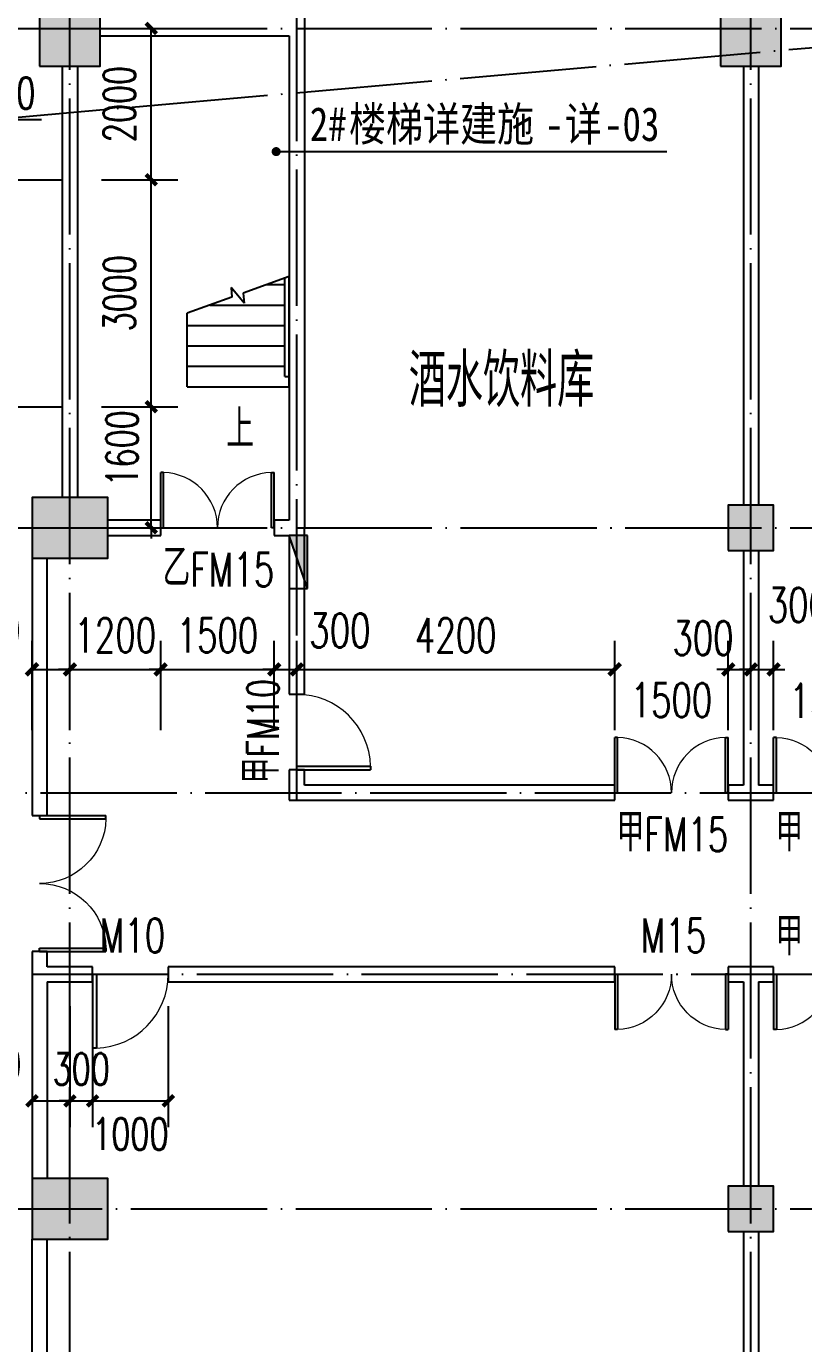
# Model space of a CAD drawing. Extents: x 246015 to 608740, y -108003 to 88400.
# Drawn here: x 324779 to 335051, y -4243 to 13166 of the extents above; entities that cross this region are included whole.
import ezdxf

# ---------------------------------------------------------------- set-up
doc = ezdxf.new("R2010")
doc.units = 0
doc.header["$LTSCALE"] = 3000
doc.header["$MEASUREMENT"] = 0
doc.header["$PDMODE"] = 1
doc.linetypes.add('DOTE', pattern=[2.42, 2, -0.2, 0.02, -0.2])
doc.layers.get('0').update_dxf_attribs({"linetype": 'CONTINUOUS'})
doc.layers.get('DEFPOINTS').update_dxf_attribs({"linetype": 'CONTINUOUS'})
for name, color, linetype in [('column', 9, 'CONTINUOUS'), ('DIM_ELEV', 3, 'CONTINUOUS'), ('DIM_LEAD', 3, 'CONTINUOUS'), ('DIM_SYMB', 3, 'CONTINUOUS'), ('dote', 1, 'DOTE'), ('PUB_DIM', 3, 'CONTINUOUS'), ('PUB_HATCH', 8, 'CONTINUOUS'), ('PUB_TEXT', 7, 'CONTINUOUS'), ('stair', 2, 'CONTINUOUS'), ('WALL', 9, 'CONTINUOUS'), ('WINDOW', 4, 'CONTINUOUS'), ('WINDOW_TEXT', 7, 'CONTINUOUS'), ('消火栓', 6, 'CONTINUOUS')]:
    doc.layers.add(name, color=color, linetype=linetype)
doc.styles.add('-黑体', font='simhei.ttf', dxfattribs={"width": 0.8})
doc.styles.add('_TCH_DIM', font='SIMPLEX', dxfattribs={"bigfont": 'GBCBIG'})
doc.styles.add('_TCH_WINDOW', font='SIMPLEX', dxfattribs={"bigfont": 'GBCBIG'})
doc.styles.add('DIM_FONT', font='simplex.shx', dxfattribs={"width": 0.7, "bigfont": 'hztxt.shx'})
doc.dimstyles.new('DIMN140', dxfattribs={"dimscale": 1.4, "dimtxt": 300, "dimasz": 100, "dimexe": 250, "dimexo": 300, "dimgap": 150, "dimtad": 1, "dimdec": 0, "dimzin": 0, "dimdsep": 46, "dimtxsty": 'DIM_FONT', "dimblk": 'ARCHTICK', "dimcen": 0.09, "dimclrt": 7, "dimazin": 2, "dimtfac": 1, "dimtdec": 0, "dimtix": 1, "dimtmove": 2, "dimatfit": 3, "dimfxl": 0, "dimtolj": 1, "dimtzin": 0, "dimarcsym": 0})
doc.dimstyles.new('DIMN150', dxfattribs={"dimscale": 1.5, "dimtxt": 300, "dimasz": 100, "dimexe": 250, "dimexo": 300, "dimgap": 150, "dimtad": 1, "dimdec": 0, "dimzin": 0, "dimdsep": 46, "dimtxsty": 'DIM_FONT', "dimblk": 'ARCHTICK', "dimcen": 0.09, "dimclrt": 7, "dimazin": 2, "dimtfac": 1, "dimtdec": 0, "dimtix": 1, "dimtmove": 2, "dimatfit": 3, "dimfxl": 0, "dimtolj": 1, "dimtzin": 0, "dimarcsym": 0})

# ---------------------------------------------------------------- blocks, each defined once
blk = doc.blocks.new('1-1')
at = {"layer": 'dote', "ltscale": 0.3}
blk.add_line((-1773, 0, 0), (74978.6, 0, 0), dxfattribs=at)
blk = doc.blocks.new('_ARCHTICK')
at = {"color": 0, "linetype": 'ByBlock', "const_width": 0.4}
blk.add_lwpolyline([(-0.5, -0.5), (0.5, 0.5)], dxfattribs=at)
blk = doc.blocks.new('*D321')
at = {"layer": 'DEFPOINTS', "color": 0}
for p in [(324854, 639), (325354, 639), (325354, -1034)]:
    blk.add_point(p, dxfattribs=at)
at = {"layer": 'PUB_DIM', "color": 0, "lineweight": -2}
for p, q in [((324854, 219), (324854, -1384)), ((325354, 219), (325354, -1384)), ((324854, -1034), (325354, -1034))]:
    blk.add_line(p, q, dxfattribs=at)
at = {"layer": 'PUB_DIM', "color": 0, "lineweight": -2, "xscale": 140, "yscale": 140, "zscale": 140, "rotation": 180}
blk.add_blockref('_ARCHTICK', (324854, -1034), dxfattribs=at)
at = {"layer": 'PUB_DIM', "color": 0, "lineweight": -2, "xscale": 140, "yscale": 140, "zscale": 140}
blk.add_blockref('_ARCHTICK', (325354, -1034), dxfattribs=at)
at = {"layer": 'PUB_DIM', "color": 7, "insert": (324336, -551), "char_height": 420, "attachment_point": 5, "style": 'DIM_FONT'}
blk.add_mtext('\\A1;500', dxfattribs=at)
blk = doc.blocks.new('*D322')
at = {"layer": 'DEFPOINTS', "color": 0}
for p in [(325354, 639), (325654, 639), (325654, -1034)]:
    blk.add_point(p, dxfattribs=at)
at = {"layer": 'PUB_DIM', "color": 0, "lineweight": -2}
for p, q in [((325354, 219), (325354, -1384)), ((325654, 219), (325654, -1384)), ((325354, -1034), (325214, -1034)), ((325354, -1034), (325654, -1034)), ((325654, -1034), (325794, -1034))]:
    blk.add_line(p, q, dxfattribs=at)
at = {"layer": 'PUB_DIM', "color": 0, "lineweight": -2, "xscale": 140, "yscale": 140, "zscale": 140}
blk.add_blockref('_ARCHTICK', (325354, -1034), dxfattribs=at)
at = {"layer": 'PUB_DIM', "color": 0, "lineweight": -2, "xscale": 140, "yscale": 140, "zscale": 140, "rotation": 180}
blk.add_blockref('_ARCHTICK', (325654, -1034), dxfattribs=at)
at = {"layer": 'PUB_DIM', "color": 7, "insert": (325504, -614), "char_height": 420, "attachment_point": 5, "style": 'DIM_FONT'}
blk.add_mtext('\\A1;300', dxfattribs=at)
blk = doc.blocks.new('*D323')
at = {"layer": 'DEFPOINTS', "color": 0}
for p in [(325654, 639), (326654, 639), (326654, -1034)]:
    blk.add_point(p, dxfattribs=at)
at = {"layer": 'PUB_DIM', "color": 0, "lineweight": -2}
for p, q in [((325654, 219), (325654, -1384)), ((326654, 219), (326654, -1384)), ((325654, -1034), (326654, -1034))]:
    blk.add_line(p, q, dxfattribs=at)
at = {"layer": 'PUB_DIM', "color": 0, "lineweight": -2, "xscale": 140, "yscale": 140, "zscale": 140, "rotation": 180}
blk.add_blockref('_ARCHTICK', (325654, -1034), dxfattribs=at)
at = {"layer": 'PUB_DIM', "color": 0, "lineweight": -2, "xscale": 140, "yscale": 140, "zscale": 140}
blk.add_blockref('_ARCHTICK', (326654, -1034), dxfattribs=at)
at = {"layer": 'PUB_DIM', "color": 7, "insert": (326154, -1472), "char_height": 420, "attachment_point": 5, "style": 'DIM_FONT'}
blk.add_mtext('\\A1;1000', dxfattribs=at)
blk = doc.blocks.new('*D467')
at = {"layer": 'DEFPOINTS', "color": 0}
for p in [(325354, 8139), (326429, 8139), (325354, 6539)]:
    blk.add_point(p, dxfattribs=at)
at = {"layer": 'PUB_DIM', "color": 0, "lineweight": -2}
for p, q in [((326429, 8139), (326429, 8279)), ((325774, 8139), (326779, 8139)), ((326429, 6539), (326429, 8139)), ((325774, 6539), (326779, 6539)), ((326429, 6539), (326429, 6399))]:
    blk.add_line(p, q, dxfattribs=at)
at = {"layer": 'PUB_DIM', "color": 0, "lineweight": -2, "xscale": 140, "yscale": 140, "zscale": 140}
for p, rotation in [((326429, 8139), 270), ((326429, 6539), 90)]:
    blk.add_blockref('_ARCHTICK', p, dxfattribs=dict(at, rotation=rotation))
at = {"layer": 'PUB_DIM', "color": 7, "insert": (326044, 7588), "char_height": 420, "attachment_point": 5, "rotation": 90, "style": 'DIM_FONT'}
blk.add_mtext('\\A1;1600', dxfattribs=at)
blk = doc.blocks.new('*D468')
at = {"layer": 'DEFPOINTS', "color": 0}
for p in [(325354, 11139), (326429, 11139), (325354, 8139)]:
    blk.add_point(p, dxfattribs=at)
at = {"layer": 'PUB_DIM', "color": 0, "lineweight": -2}
for p, q in [((325774, 11139), (326779, 11139)), ((326429, 8139), (326429, 11139)), ((325774, 8139), (326779, 8139))]:
    blk.add_line(p, q, dxfattribs=at)
at = {"layer": 'PUB_DIM', "color": 0, "lineweight": -2, "xscale": 140, "yscale": 140, "zscale": 140}
for p, rotation in [((326429, 11139), 90), ((326429, 8139), 270)]:
    blk.add_blockref('_ARCHTICK', p, dxfattribs=dict(at, rotation=rotation))
at = {"layer": 'PUB_DIM', "color": 7, "insert": (326009, 9639), "char_height": 420, "attachment_point": 5, "rotation": 90, "style": 'DIM_FONT'}
blk.add_mtext('\\A1;3000', dxfattribs=at)
blk = doc.blocks.new('*D469')
at = {"layer": 'DEFPOINTS', "color": 0}
for p in [(325354, 13139), (326429, 13139), (325354, 11139)]:
    blk.add_point(p, dxfattribs=at)
at = {"layer": 'PUB_DIM', "color": 0, "lineweight": -2}
for p, q in [((325774, 13139), (326779, 13139)), ((326429, 11139), (326429, 13139)), ((325774, 11139), (326779, 11139))]:
    blk.add_line(p, q, dxfattribs=at)
at = {"layer": 'PUB_DIM', "color": 0, "lineweight": -2, "xscale": 140, "yscale": 140, "zscale": 140}
for p, rotation in [((326429, 13139), 90), ((326429, 11139), 270)]:
    blk.add_blockref('_ARCHTICK', p, dxfattribs=dict(at, rotation=rotation))
at = {"layer": 'PUB_DIM', "color": 7, "insert": (326009, 12139), "char_height": 420, "attachment_point": 5, "rotation": 90, "style": 'DIM_FONT'}
blk.add_mtext('\\A1;2000', dxfattribs=at)
blk = doc.blocks.new('*D836')
at = {"layer": 'DEFPOINTS', "color": 0}
for p in [(336154, 4668), (334654, 3414), (336154, 3414)]:
    blk.add_point(p, dxfattribs=at)
at = {"layer": 'PUB_DIM', "color": 0, "lineweight": -2}
for p, q in [((334654, 3864), (334654, 5043)), ((336154, 3864), (336154, 5043))]:
    blk.add_line(p, q, dxfattribs=at)
at = {"layer": 'PUB_DIM', "color": 0, "lineweight": -2, "xscale": 150, "yscale": 150, "zscale": 150, "rotation": 180}
blk.add_blockref('_ARCHTICK', (334654, 4668), dxfattribs=at)
at = {"layer": 'PUB_DIM', "color": 0, "lineweight": -2, "xscale": 150, "yscale": 150, "zscale": 150}
blk.add_blockref('_ARCHTICK', (336154, 4668), dxfattribs=at)
at = {"layer": 'PUB_DIM', "color": 7, "insert": (335404, 4253), "char_height": 450, "attachment_point": 5, "style": 'DIM_FONT'}
blk.add_mtext('\\A1;1500', dxfattribs=at)
blk = doc.blocks.new('*D837')
at = {"layer": 'DEFPOINTS', "color": 0}
for p in [(334654, 4668), (334354, 3414), (334654, 3414)]:
    blk.add_point(p, dxfattribs=at)
at = {"layer": 'PUB_DIM', "color": 0, "lineweight": -2}
for p, q in [((334354, 3864), (334354, 5043)), ((334654, 3864), (334654, 5043)), ((334354, 4668), (334204, 4668)), ((334354, 4668), (334654, 4668)), ((334654, 4668), (334804, 4668))]:
    blk.add_line(p, q, dxfattribs=at)
at = {"layer": 'PUB_DIM', "color": 0, "lineweight": -2, "xscale": 150, "yscale": 150, "zscale": 150}
blk.add_blockref('_ARCHTICK', (334354, 4668), dxfattribs=at)
at = {"layer": 'PUB_DIM', "color": 0, "lineweight": -2, "xscale": 150, "yscale": 150, "zscale": 150, "rotation": 180}
blk.add_blockref('_ARCHTICK', (334654, 4668), dxfattribs=at)
at = {"layer": 'PUB_DIM', "color": 7, "insert": (334981, 5519), "char_height": 450, "attachment_point": 5, "style": 'DIM_FONT'}
blk.add_mtext('\\A1;300', dxfattribs=at)
blk = doc.blocks.new('*D838')
at = {"layer": 'DEFPOINTS', "color": 0}
for p in [(334354, 4668), (334054, 3414), (334354, 3414)]:
    blk.add_point(p, dxfattribs=at)
at = {"layer": 'PUB_DIM', "color": 0, "lineweight": -2}
for p, q in [((334054, 3864), (334054, 5043)), ((334354, 3864), (334354, 5043)), ((334054, 4668), (333904, 4668)), ((334054, 4668), (334354, 4668)), ((334354, 4668), (334504, 4668))]:
    blk.add_line(p, q, dxfattribs=at)
at = {"layer": 'PUB_DIM', "color": 0, "lineweight": -2, "xscale": 150, "yscale": 150, "zscale": 150}
blk.add_blockref('_ARCHTICK', (334054, 4668), dxfattribs=at)
at = {"layer": 'PUB_DIM', "color": 0, "lineweight": -2, "xscale": 150, "yscale": 150, "zscale": 150, "rotation": 180}
blk.add_blockref('_ARCHTICK', (334354, 4668), dxfattribs=at)
at = {"layer": 'PUB_DIM', "color": 7, "insert": (333720, 5080), "char_height": 450, "attachment_point": 5, "style": 'DIM_FONT'}
blk.add_mtext('\\A1;300', dxfattribs=at)
blk = doc.blocks.new('*D839')
at = {"layer": 'DEFPOINTS', "color": 0}
for p in [(334054, 4668), (332554, 3414), (334054, 3414)]:
    blk.add_point(p, dxfattribs=at)
at = {"layer": 'PUB_DIM', "color": 0, "lineweight": -2}
for p, q in [((332554, 3864), (332554, 5043)), ((334054, 3864), (334054, 5043))]:
    blk.add_line(p, q, dxfattribs=at)
at = {"layer": 'PUB_DIM', "color": 0, "lineweight": -2, "xscale": 150, "yscale": 150, "zscale": 150, "rotation": 180}
blk.add_blockref('_ARCHTICK', (332554, 4668), dxfattribs=at)
at = {"layer": 'PUB_DIM', "color": 0, "lineweight": -2, "xscale": 150, "yscale": 150, "zscale": 150}
blk.add_blockref('_ARCHTICK', (334054, 4668), dxfattribs=at)
at = {"layer": 'PUB_DIM', "color": 7, "insert": (333304, 4262), "char_height": 450, "attachment_point": 5, "style": 'DIM_FONT'}
blk.add_mtext('\\A1;1500', dxfattribs=at)
blk = doc.blocks.new('*D840')
at = {"layer": 'DEFPOINTS', "color": 0}
for p in [(332554, 4668), (328354, 3414), (332554, 3414)]:
    blk.add_point(p, dxfattribs=at)
at = {"layer": 'PUB_DIM', "color": 0, "lineweight": -2}
for p, q in [((328354, 3864), (328354, 5043)), ((332554, 3864), (332554, 5043)), ((328354, 4668), (332554, 4668))]:
    blk.add_line(p, q, dxfattribs=at)
at = {"layer": 'PUB_DIM', "color": 0, "lineweight": -2, "xscale": 150, "yscale": 150, "zscale": 150, "rotation": 180}
blk.add_blockref('_ARCHTICK', (328354, 4668), dxfattribs=at)
at = {"layer": 'PUB_DIM', "color": 0, "lineweight": -2, "xscale": 150, "yscale": 150, "zscale": 150}
blk.add_blockref('_ARCHTICK', (332554, 4668), dxfattribs=at)
at = {"layer": 'PUB_DIM', "color": 7, "insert": (330454, 5118), "char_height": 450, "attachment_point": 5, "style": 'DIM_FONT'}
blk.add_mtext('\\A1;4200', dxfattribs=at)
blk = doc.blocks.new('*D841')
at = {"layer": 'DEFPOINTS', "color": 0}
for p in [(328354, 4668), (328054, 3414), (328354, 3414)]:
    blk.add_point(p, dxfattribs=at)
at = {"layer": 'PUB_DIM', "color": 0, "lineweight": -2}
for p, q in [((328054, 3864), (328054, 5043)), ((328354, 3864), (328354, 5043)), ((328054, 4668), (327904, 4668)), ((328054, 4668), (328354, 4668)), ((328354, 4668), (328504, 4668))]:
    blk.add_line(p, q, dxfattribs=at)
at = {"layer": 'PUB_DIM', "color": 0, "lineweight": -2, "xscale": 150, "yscale": 150, "zscale": 150}
blk.add_blockref('_ARCHTICK', (328054, 4668), dxfattribs=at)
at = {"layer": 'PUB_DIM', "color": 0, "lineweight": -2, "xscale": 150, "yscale": 150, "zscale": 150, "rotation": 180}
blk.add_blockref('_ARCHTICK', (328354, 4668), dxfattribs=at)
at = {"layer": 'PUB_DIM', "color": 7, "insert": (328922, 5182), "char_height": 450, "attachment_point": 5, "style": 'DIM_FONT'}
blk.add_mtext('\\A1;300', dxfattribs=at)
blk = doc.blocks.new('*D842')
at = {"layer": 'DEFPOINTS', "color": 0}
for p in [(328054, 4668), (326554, 3414), (328054, 3414)]:
    blk.add_point(p, dxfattribs=at)
at = {"layer": 'PUB_DIM', "color": 0, "lineweight": -2}
for p, q in [((326554, 3864), (326554, 5043)), ((328054, 3864), (328054, 5043)), ((326554, 4668), (326404, 4668)), ((326554, 4668), (328054, 4668)), ((328054, 4668), (328204, 4668))]:
    blk.add_line(p, q, dxfattribs=at)
at = {"layer": 'PUB_DIM', "color": 0, "lineweight": -2, "xscale": 150, "yscale": 150, "zscale": 150}
blk.add_blockref('_ARCHTICK', (326554, 4668), dxfattribs=at)
at = {"layer": 'PUB_DIM', "color": 0, "lineweight": -2, "xscale": 150, "yscale": 150, "zscale": 150, "rotation": 180}
blk.add_blockref('_ARCHTICK', (328054, 4668), dxfattribs=at)
at = {"layer": 'PUB_DIM', "color": 7, "insert": (327304, 5118), "char_height": 450, "attachment_point": 5, "style": 'DIM_FONT'}
blk.add_mtext('\\A1;1500', dxfattribs=at)
blk = doc.blocks.new('*D843')
at = {"layer": 'DEFPOINTS', "color": 0}
for p in [(326554, 4668), (325354, 3414), (326554, 3414)]:
    blk.add_point(p, dxfattribs=at)
at = {"layer": 'PUB_DIM', "color": 0, "lineweight": -2}
for p, q in [((325354, 3864), (325354, 5043)), ((326554, 3864), (326554, 5043)), ((325354, 4668), (325204, 4668)), ((325354, 4668), (326554, 4668)), ((326554, 4668), (326704, 4668))]:
    blk.add_line(p, q, dxfattribs=at)
at = {"layer": 'PUB_DIM', "color": 0, "lineweight": -2, "xscale": 150, "yscale": 150, "zscale": 150}
blk.add_blockref('_ARCHTICK', (325354, 4668), dxfattribs=at)
at = {"layer": 'PUB_DIM', "color": 0, "lineweight": -2, "xscale": 150, "yscale": 150, "zscale": 150, "rotation": 180}
blk.add_blockref('_ARCHTICK', (326554, 4668), dxfattribs=at)
at = {"layer": 'PUB_DIM', "color": 7, "insert": (325954, 5118), "char_height": 450, "attachment_point": 5, "style": 'DIM_FONT'}
blk.add_mtext('\\A1;1200', dxfattribs=at)
blk = doc.blocks.new('*D844')
at = {"layer": 'DEFPOINTS', "color": 0}
for p in [(325354, 4668), (324854, 3414), (325354, 3414)]:
    blk.add_point(p, dxfattribs=at)
at = {"layer": 'PUB_DIM', "color": 0, "lineweight": -2}
for p, q in [((324854, 3864), (324854, 5043)), ((325354, 3864), (325354, 5043)), ((324854, 4668), (325354, 4668))]:
    blk.add_line(p, q, dxfattribs=at)
at = {"layer": 'PUB_DIM', "color": 0, "lineweight": -2, "xscale": 150, "yscale": 150, "zscale": 150, "rotation": 180}
blk.add_blockref('_ARCHTICK', (324854, 4668), dxfattribs=at)
at = {"layer": 'PUB_DIM', "color": 0, "lineweight": -2, "xscale": 150, "yscale": 150, "zscale": 150}
blk.add_blockref('_ARCHTICK', (325354, 4668), dxfattribs=at)
at = {"layer": 'PUB_DIM', "color": 7, "insert": (324299, 5185), "char_height": 450, "attachment_point": 5, "style": 'DIM_FONT'}
blk.add_mtext('\\A1;500', dxfattribs=at)
blk = doc.blocks.new('_FZH')
blk.add_lwpolyline([(-0.5, -0.5), (0.5, -0.5), (0.5, 0.5), (-0.5, 0.5)], close=True)
at = {"layer": 'PUB_HATCH'}
blk.add_solid([(-0.5, -0.5), (0.5, -0.5), (-0.5, 0.5), (0.5, 0.5)], dxfattribs=at)
blk = doc.blocks.new('$DorLib2D$00000002')
for p, q in [((-0.5, 0), (-0.5, 0.4875)), ((-0.475, 0.4875), (-0.5, 0.4875)), ((-0.475, 0), (-0.475, 0.4875)), ((0.475, 0), (0.475, 0.4875)), ((0.475, 0.4875), (0.5, 0.4875)), ((0.5, 0), (0.5, 0.4875)), ((-0.5, 0), (-0.475, 0)), ((0.5, 0), (0.475, 0))]:
    blk.add_line(p, q)
at = {"lineweight": 13}
for centre, start, end in [((-0.4875, 0), 0, 88.53072), ((0.4875, 0), 91.46928, 180)]:
    blk.add_arc(centre, 0.4875, start, end, dxfattribs=at)
blk = doc.blocks.new('$DorLib2D$00000001')
for p, q in [((0.45, 0.975), (0.5, 0.975)), ((0.45, 0), (0.45, 0.975)), ((0.5, 0), (0.5, 0.975)), ((0.5, 0), (0.45, 0))]:
    blk.add_line(p, q)
at = {"lineweight": 13}
blk.add_arc((0.475, 0), 0.975, 91.4693, 180, dxfattribs=at)
blk = doc.blocks.new('$TwtSys$00000434')
for p, q in [((-0.5, 0.5), (-0.5, -0.5)), ((-0.5, -0.5), (0.5, 0.5)), ((0.5, 0.5), (-0.5, 0.5)), ((0.5, -0.5), (0.5, 0.5)), ((-0.5, -0.5), (0.5, -0.5))]:
    blk.add_line(p, q)
blk.add_solid([(0.5, -0.5), (0.5, 0.5), (-0.5, -0.5)])

msp = doc.modelspace()

# ---------------------------------------------------------------- linework, layer by layer
at = {"layer": 'DIM_ELEV'}
msp.add_line((322659.8, 11934.1), (324977.5, 11934.1), dxfattribs=at)
at = {"layer": 'DIM_LEAD'}
for p, q in [((328080.4, 11510.7), (328840.6, 11510.7)), ((328840.6, 11510.7), (333244.7, 11510.7))]:
    msp.add_line(p, q, dxfattribs=at)
at = {"layer": 'DIM_LEAD', "const_width": 60}
msp.add_lwpolyline([(328050.4, 11510.7, 1), (328110.4, 11510.7, 1)], format="xyb", close=True, dxfattribs=at)
at = {"layer": 'DIM_SYMB'}
msp.add_lwpolyline([(327578.9, 8268.3, 0, 0, 0), (327578.9, 9033.3, 120, 0, 0), (327578.9, 9483.3, 0, 0, 0)], format="xyseb", dxfattribs=at)
at = {"layer": 'dote', "ltscale": 0.3}
for p, q in [((325353.9, -81061.4), (325353.9, 53538.6)), ((334353.9, -81061.4), (334353.9, 53538.6)), ((328353.9, 2938.6), (328353.9, 15036.1)), ((295667.9, 13138.6), (554353.9, 13138.6)), ((295667.9, 6538.6), (554353.9, 6538.6)), ((316253.9, 3038.6), (358353.9, 3038.6)), ((324853.9, 638.6), (364653.9, 638.6)), ((295667.9, -2461.4), (554353.9, -2461.4))]:
    msp.add_line(p, q, dxfattribs=at)
at = {"layer": 'stair'}
for p, q in [((322753.9, 11138.6), (325253.9, 11138.6)), ((328253.9, 9861.3), (327644.6, 9642)), ((327953.9, 9753.3), (328193.9, 9753.3)), ((328193.9, 8538.3), (328193.9, 9839.7)), ((328253.9, 8538.3), (328253.9, 9861.3)), ((328253.9, 8538.3), (328253.9, 9861.3)), ((327494.3, 9587.9), (326903.9, 9375.3)), ((327655.9, 9507.5), (327483.7, 9714.1)), ((327483.7, 9714.1), (327494.3, 9587.9)), ((327644.6, 9642), (327655.9, 9507.5)), ((327203.9, 9483.3), (328193.9, 9483.3)), ((326903.9, 8403.3), (326903.9, 9375.3)), ((326903.9, 9213.3), (328193.9, 9213.3)), ((326903.9, 8943.3), (328193.9, 8943.3)), ((326903.9, 8673.3), (328193.9, 8673.3)), ((328193.9, 8538.3), (328253.9, 8538.3)), ((328253.9, 8403.3), (328253.9, 8538.3)), ((326903.9, 8403.3), (328253.9, 8403.3)), ((322753.9, 8138.6), (325253.9, 8138.6))]:
    msp.add_line(p, q, dxfattribs=at)
at = {"layer": 'WALL'}
for p, q in [((328453.9, 14685.6), (328453.9, 13138.6)), ((328453.9, 13138.6), (328453.9, 6538.6)), ((325753.9, 13038.6), (328253.9, 13038.6)), ((328253.9, 13038.6), (328253.9, 6638.6)), ((325253.9, 12638.6), (325253.9, 6938.6)), ((325453.9, 12638.6), (325453.9, 6938.6)), ((334253.9, 12638.6), (334253.9, 6838.6)), ((334453.9, 12638.6), (334453.9, 6838.6)), ((326553.9, 6638.6), (325853.9, 6638.6)), ((326553.9, 6438.6), (326553.9, 6638.6)), ((328253.9, 6638.6), (328053.9, 6638.6)), ((328053.9, 6638.6), (328053.9, 6438.6)), ((328453.9, 4338.6), (328453.9, 6538.6)), ((325853.9, 6438.6), (326553.9, 6438.6)), ((328053.9, 6438.6), (328253.9, 6438.6)), ((328253.9, 6438.6), (328253.9, 4338.6)), ((324853.9, 6138.6), (324853.9, 2738.6)), ((325053.9, 2738.6), (325053.9, 6138.6)), ((334253.9, 6238.6), (334253.9, 3138.6)), ((334453.9, 6238.6), (334453.9, 3138.6)), ((328253.9, 4338.6), (328453.9, 4338.6)), ((328453.9, 3338.6), (328253.9, 3338.6)), ((328253.9, 3338.6), (328253.9, 2938.6)), ((328453.9, 3138.6), (328453.9, 3338.6)), ((332553.9, 3138.6), (328453.9, 3138.6)), ((332553.9, 2938.6), (332553.9, 3138.6)), ((334253.9, 3138.6), (334053.9, 3138.6)), ((334053.9, 3138.6), (334053.9, 2938.6)), ((334653.9, 3138.6), (334453.9, 3138.6)), ((334653.9, 2938.6), (334653.9, 3138.6)), ((328253.9, 2938.6), (332553.9, 2938.6)), ((334053.9, 2938.6), (334353.9, 2938.6)), ((334353.9, 2938.6), (334653.9, 2938.6)), ((324853.9, 2738.6), (325053.9, 2738.6)), ((325053.9, 938.6), (324853.9, 938.6)), ((324853.9, 938.6), (324853.9, 638.6)), ((325053.9, 738.6), (325053.9, 938.6)), ((325653.9, 738.6), (325053.9, 738.6)), ((325653.9, 538.6), (325653.9, 738.6)), ((332553.9, 738.6), (326653.9, 738.6)), ((326653.9, 738.6), (326653.9, 538.6)), ((332553.9, 538.6), (332553.9, 738.6)), ((334353.9, 738.6), (334053.9, 738.6)), ((334053.9, 738.6), (334053.9, 538.6)), ((334653.9, 738.6), (334353.9, 738.6)), ((334653.9, 538.6), (334653.9, 738.6)), ((324853.9, 638.6), (324853.9, -2061.4)), ((325053.9, 538.6), (325653.9, 538.6)), ((325053.9, 538.6), (325053.9, -2061.4)), ((326653.9, 538.6), (332553.9, 538.6)), ((334053.9, 538.6), (334253.9, 538.6)), ((334253.9, 538.6), (334253.9, -2161.4)), ((334453.9, 538.6), (334453.9, -2161.4)), ((334453.9, 538.6), (334653.9, 538.6)), ((334253.9, -2761.4), (334253.9, -11161.4)), ((334453.9, -2761.4), (334453.9, -11161.4)), ((324853.9, -11061.4), (324853.9, -2861.4)), ((325053.9, -11061.4), (325053.9, -2861.4))]:
    msp.add_line(p, q, dxfattribs=at)

# ---------------------------------------------------------------- block references
at = {"layer": 'column', "yscale": 800, "zscale": 800}
for p, xscale, rotation in [((325353.9, 13038.6), 800, 359.9999999867598), ((334353.9, 13038.6), 800, 359.9999999873684), ((325353.9, -2461.4), 1000, 359.9999999867598)]:
    msp.add_blockref('_FZH', p, dxfattribs=dict(at, xscale=xscale, rotation=rotation))
at = {"layer": 'column'}
for p, xscale, yscale, zscale in [((325353.9, 6538.6), 999.9999950869824, 800, 800), ((334353.9, 6538.6), 600, 600, 600), ((334353.9, -2461.4), 600, 600, 600)]:
    msp.add_blockref('_FZH', p, dxfattribs=dict(at, xscale=xscale, yscale=yscale, zscale=zscale))
at = {"layer": 'WALL', "rotation": 5.000000001750998}
msp.add_blockref('1-1', (323601.2, 11873.5), dxfattribs=at)
at = {"layer": 'WINDOW'}
for name, p, xscale, yscale, zscale, rotation in [('$DorLib2D$00000002', (327303.9, 6538.6), 1500, 1500, 1500, 359.9999999852873), ('$DorLib2D$00000001', (328353.9, 3838.6), 1000, 1000, 1000, 269.9999999913251), ('$DorLib2D$00000002', (333303.9, 3038.6), 1500, 1500, 1500, 1.320125266658695e-12), ('$DorLib2D$00000002', (335403.9, 3038.6), -1500, 1500, -1500, 1.320125266821735e-12), ('$DorLib2D$00000002', (324953.9, 1838.6), -1800, 1800, -1800, 269.9999999901556), ('$DorLib2D$00000002', (335403.9, 638.6), -1500, -1500, -1500, 1.319401513934232e-12)]:
    msp.add_blockref(name, p, dxfattribs=dict(at, xscale=xscale, yscale=yscale, zscale=zscale, rotation=rotation))
ref = msp.add_blockref('$DorLib2D$00000001', (326153.9, 638.6), dxfattribs=dict(at, xscale=-1000, yscale=-1000, zscale=-1000, rotation=1.319386115619498e-12))
ref.add_attrib('A', 'M10', (325748.9, 928), dxfattribs={"layer": 'WINDOW_TEXT', "height": 446.25, "style": '_TCH_WINDOW', "width": 0.705882})
ref = msp.add_blockref('$DorLib2D$00000002', (333303.9, 638.6), dxfattribs=dict(at, xscale=1500, yscale=-1500, zscale=1500, rotation=1.319386115619498e-12))
ref.add_attrib('A', 'M15', (332898.9, 928), dxfattribs={"layer": 'WINDOW_TEXT', "height": 446.25, "style": '_TCH_WINDOW', "width": 0.705882})
at = {"layer": '消火栓', "xscale": 700, "yscale": 240, "zscale": 700, "rotation": 89.9999999958792}
msp.add_blockref('$TwtSys$00000434', (328373.9, 6088.6), dxfattribs=at)

# ---------------------------------------------------------------- texts
at = {"layer": 'PUB_TEXT'}
for s, height, style, width, p in [('-5.550', 416.5, '_TCH_DIM', 0.705882, (323437.5, 12074.1)), ('2#', 448.1, '-黑体', 0.8, (328524.3, 11650.9)), ('楼梯详建施', 448.1, '-黑体', 0.8, (329042.7, 11650.9)), ('详', 448.1, '-黑体', 0.8, (331894.4, 11650.9)), ('-03', 448.1, '-黑体', 0.8, (332412.9, 11650.9)), ('-', 448.1, '-黑体', 0.8, (331635.1, 11650.9)), ('酒水饮料库', 700, 'DIM_FONT', 0.7, (329833.2, 8137.5))]:
    msp.add_text(s, height=height, dxfattribs=dict(at, style=style, width=width)).set_placement(p)
at = {"layer": 'PUB_TEXT', "style": '_TCH_DIM'}
msp.add_text('上', height=506.4, dxfattribs=at).set_placement((327422.5, 7593.3))
at = {"layer": 'WINDOW_TEXT', "style": '_TCH_WINDOW'}
for s, p in [('乙', (326579.6, 5763.6)), ('甲', (332579.6, 2263.6)), ('甲', (334679.6, 2263.6)), ('甲', (334679.6, 888.6))]:
    msp.add_text(s, height=506.4, dxfattribs=at).set_placement(p)
at = {"layer": 'WINDOW_TEXT', "style": '_TCH_WINDOW', "width": 0.705882}
for p in [(326948.2, 5763.6), (332948.2, 2263.6)]:
    msp.add_text('FM15', height=446.25, dxfattribs=at).set_placement(p)
msp.add_text('FM10', height=416.5, rotation=90, dxfattribs=at).set_placement((328113.9, 3506.6))
at = {"layer": 'WINDOW_TEXT', "style": '_TCH_WINDOW'}
msp.add_text('甲', height=472.6, rotation=90, dxfattribs=at).set_placement((328113.9, 3162.6))

# ---------------------------------------------------------------- dimensions: what is measured, and where the dimension line sits
at = {"layer": 'PUB_DIM'}
for p1, p2, distance, dimstyle, picture, middle in [((325353.9, 11138.6), (325353.9, 13138.6), -1075.2, 'DIMN140', '*D469', (326009.1, 12138.6)), ((325353.9, 8138.6), (325353.9, 11138.6), -1075.2, 'DIMN140', '*D468', (326009.1, 9638.6)), ((325353.9, 3413.6), (326553.9, 3413.6), 1254, 'DIMN150', '*D843', (325953.9, 5117.6)), ((326553.9, 3413.6), (328053.9, 3413.6), 1254, 'DIMN150', '*D842', (327303.9, 5117.6)), ((328353.9, 3413.6), (332553.9, 3413.6), 1254, 'DIMN150', '*D840', (330453.9, 5117.6)), ((325353.9, 638.6), (325653.9, 638.6), -1672.5, 'DIMN140', '*D322', (325503.9, -613.9))]:
    dim = msp.add_aligned_dim(p1=p1, p2=p2, distance=distance, dimstyle=dimstyle, dxfattribs=at)
    dim.commit()
    dim.dimension.update_dxf_attribs({"geometry": picture, "text_midpoint": middle})
for base, p1, p2, angle, dimstyle, picture, middle in [((326429.1, 8138.6), (325353.9, 6538.6), (325353.9, 8138.6), 90, 'DIMN140', '*D467', (326044.1, 7588.5)), ((334653.9, 4667.6), (334353.9, 3413.6), (334653.9, 3413.6), 0, 'DIMN150', '*D837', (334981.4, 5518.8)), ((325353.9, 4667.6), (324853.9, 3413.6), (325353.9, 3413.6), 360, 'DIMN150', '*D844', (324298.9, 5185.1)), ((328353.9, 4667.6), (328053.9, 3413.6), (328353.9, 3413.6), 0, 'DIMN150', '*D841', (328921.7, 5181.5)), ((334353.9, 4667.6), (334053.9, 3413.6), (334353.9, 3413.6), 0, 'DIMN150', '*D838', (333719.8, 5080.1)), ((334053.9, 4667.6), (332553.9, 3413.6), (334053.9, 3413.6), 0, 'DIMN150', '*D839', (333303.9, 4262.3)), ((336153.9, 4667.6), (334653.9, 3413.6), (336153.9, 3413.6), 0, 'DIMN150', '*D836', (335403.9, 4253.1)), ((325353.9, -1033.9), (324853.9, 638.6), (325353.9, 638.6), 360, 'DIMN140', '*D321', (324335.9, -550.9)), ((326653.9, -1033.9), (325653.9, 638.6), (326653.9, 638.6), 360, 'DIMN140', '*D323', (326153.9, -1472.3))]:
    dim = msp.add_linear_dim(base=base, p1=p1, p2=p2, angle=angle, dimstyle=dimstyle, dxfattribs=at)
    dim.commit()
    dim.dimension.update_dxf_attribs({"geometry": picture, "text_midpoint": middle, "dimtype": 129})

doc.saveas('drawing.dxf')
